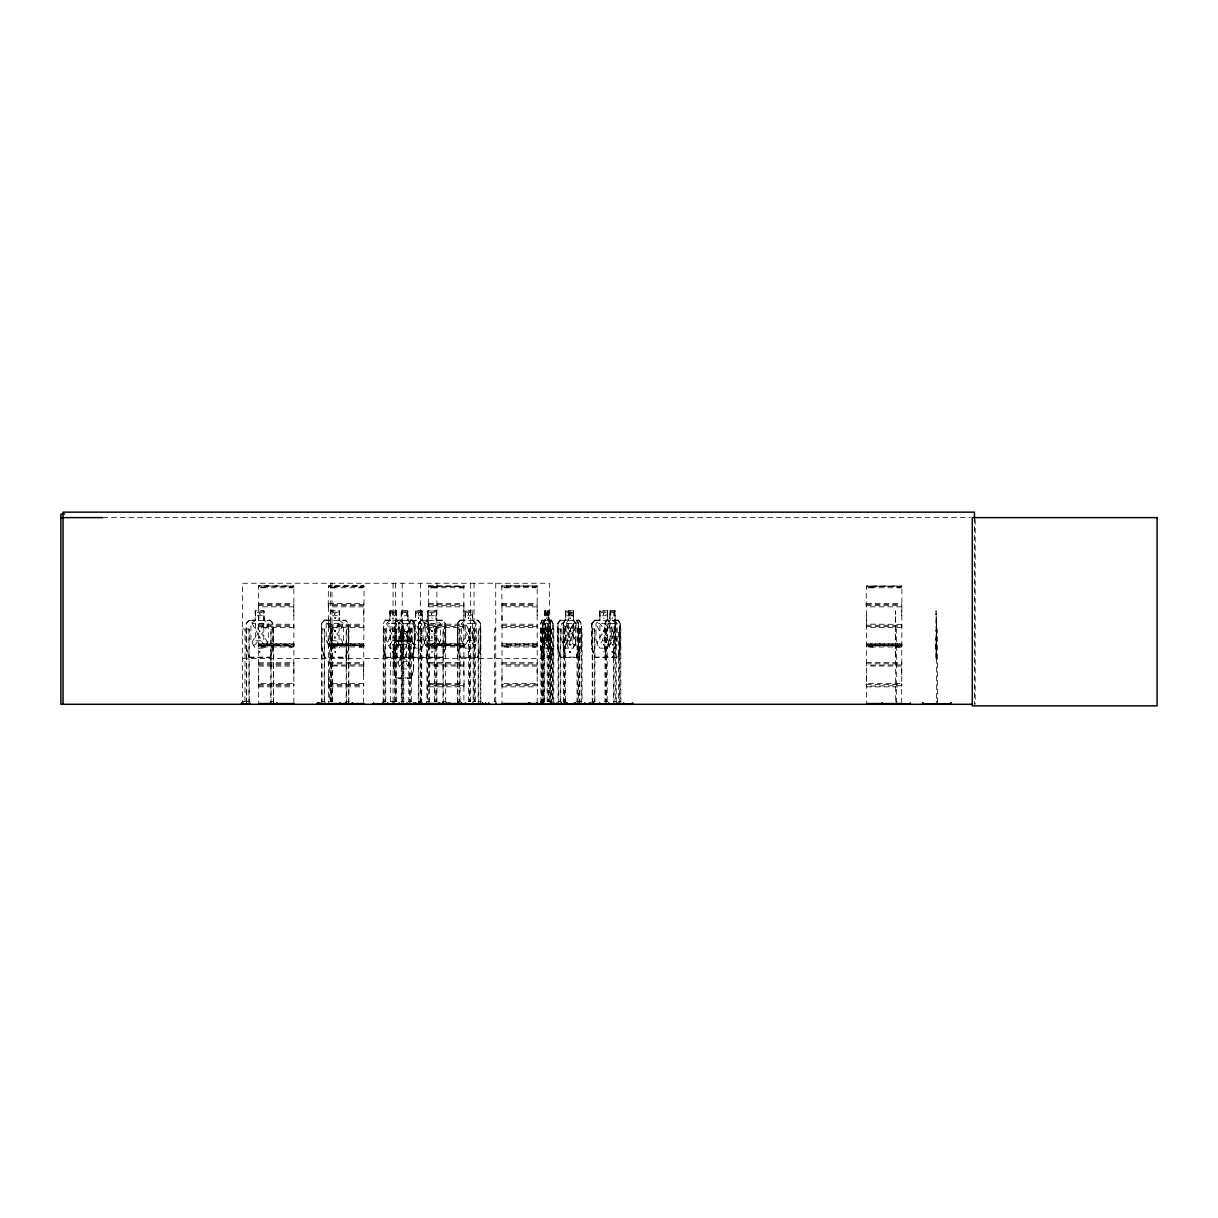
<?xml version="1.0" encoding="UTF-8"?>
<svg xmlns="http://www.w3.org/2000/svg" width="1218" height="1218" viewBox="0 0 1218 1218"><rect width="100%" height="100%" fill="white"/><g stroke="black" fill="none" stroke-linecap="round" stroke-linejoin="round"><path stroke-width="0.75" stroke-dasharray="5 3.75" d="M258.688 674.726L258.688 703.075M258.688 615.501L258.642 683.374L293.873 683.374L293.842 585.919L293.903 586.695M293.842 674.726L293.919 665.454M293.842 615.501L293.842 606.853L258.642 606.853L258.642 624.149L293.842 624.255M328.51 674.726L328.51 703.075M328.51 645.007L363.619 645.19L363.725 644.307L328.084 644.687L364.091 645.525L328.19 645.799L328.51 615.501M363.664 674.726L364.075 586.208L328.434 586.619M363.664 615.501L363.664 606.853L328.464 606.853L328.495 624.362M428.706 686.845L428.706 674.726M428.706 627.635L428.706 615.501M463.86 674.726L463.906 627.635L428.675 627.635M463.86 615.501L463.86 585.919M502.014 674.726L502.014 703.075M502.014 615.501L501.968 683.374L537.199 683.374L537.168 585.919L537.305 586.68M537.168 674.726L537.168 666.079L501.968 666.079M537.168 615.501L537.168 606.853L501.968 606.853L501.968 624.149L537.168 624.255M866.546 674.726L866.546 703.075M866.546 615.501L866.5 683.374L901.731 683.374L901.883 586.589M901.701 674.726L901.701 666.079L866.5 665.972M901.701 615.501L901.701 606.853L866.5 606.853L866.105 605.026L866.5 585.919L901.944 586.086M936.079 651.737L936.079 651.341M936.079 644.87L936.079 644.261M936.155 657.431L936.155 620.069M936.551 644.718L936.459 623.235L936.535 645.251L936.551 644.124M936.079 617.983L936.079 617.602M936.109 648.174C935.652 611.695 936.672 689.342 935.987 648.22L936.459 620.373M936.292 623.464L936.322 620.069M258.642 606.853L258.642 585.919L293.903 586.01L258.46 585.98L293.903 586.619M258.673 603.473L293.873 603.367M293.842 703.075L293.842 683.481M363.938 604.585L328.221 604.585L328.434 586.695M328.51 603.473L363.695 603.367M328.51 624.255L363.664 624.255M363.695 665.972L363.664 683.374L328.51 683.481L328.464 645.251M328.51 662.699L363.664 662.699M363.664 703.075L363.664 683.481M428.706 624.255L463.906 624.149L463.86 627.635M428.706 662.699L428.675 666.079L463.906 666.079L464.104 685.856M428.706 683.481L463.906 683.374M537.473 586.467L501.77 585.98L501.968 606.853M501.999 662.699L537.168 662.699M537.168 703.075L537.473 684.562L501.74 684.47M569.293 644.246L569.263 645.053M603.534 644.215L603.443 645.053M866.546 662.592L901.701 662.699M901.701 627.422L866.5 627.635M901.701 703.075L901.701 683.481M259.464 644.246L259.419 645.053M334.828 644.215L334.722 645.053M431.69 644.215L431.583 645.053M258.673 662.805L293.842 662.699M549.562 657.431L550.277 623.494L549.501 620.373M549.866 657.431L550.369 623.372L549.546 620.069M546.669 614.466L546.684 613.491M546.669 631.32L546.684 630.361M463.906 686.648L464.18 685.658L428.477 685.734M428.447 586.086L464.286 586.315L428.371 586.391M428.447 645.312L464.286 645.525L428.523 645.266M428.675 645.144L428.645 644.307L464.195 644.87M866.135 645.631L902.112 645.525L866.287 645.312M902.096 644.794L866.12 644.687L901.975 644.946M428.706 703.075L428.645 603.686M428.675 603.793L428.675 585.919L463.936 586.01M463.906 686.434L463.86 703.075M546.547 631.107L546.73 631.107M551.282 657.126L553.033 648.22L551.647 657.431L541.934 657.431L540.701 648.22L540.701 623.372L541.98 620.069L545.527 620.069M551.373 657.431L552.896 648.174M546.456 614.466L546.593 613.491M546.456 631.32L546.593 630.361M547.704 648.174L548.998 640.759L548.922 623.281L546.943 631.929C545.055 616.826 541.203 623.966 546.258 634.015C539.437 645.525 547.308 651.463 546.897 636.07L548.983 645.236L547.445 634.015L549.09 623.783L550.262 623.281L547.917 634.091C553.246 644.916 549.211 651.737 547.11 636.07L544.613 645.251L546.38 634.091L544.888 623.281L546.943 631.929C551.328 624.88 546.425 618.516 547.704 611.116M570.526 631.35L570.74 630.361M570.694 613.613L570.785 614.131M576.495 657.126L578.169 648.174L578.169 623.464L576.495 620.373M576.616 657.431L578.596 648.22L578.596 623.342L576.83 620.069M576.875 657.431L578.596 648.22M612.152 631L612.365 631.107M618.059 657.126L619.734 648.174L619.734 623.464L618.059 620.373M618.181 657.431L619.992 648.174M614.877 620.069L618.394 620.069L620.16 623.342L620.16 648.22L618.439 657.431L594.491 657.431L591.796 648.22L591.796 623.342L594.567 620.069L599.835 620.069M570.45 614.466L570.648 613.491M570.45 631.32L570.648 630.361M403.219 652.163L403.432 651.28L403.752 652.132M392.759 631.35L392.972 630.467L393.186 631.35M418.429 631.107L418.611 630.33L418.733 631.107M411.989 657.126L414.211 648.174L414.211 623.464M412.156 657.431L414.424 648.174L414.638 623.342L414.638 648.22L412.369 657.431M411.105 677.939L413.313 668.971L413.313 644.276L417.622 634.015C408.959 622.489 416.099 617.876 418.931 631.929C421.687 617.907 429.284 622.383 420.377 634.091C429.497 646.332 421.961 650.732 419.038 636.07C418.688 637.547 415.445 648.829 413.359 644.124L411.105 641.186M411.258 678.243L413.755 669.032L413.541 644.139L411.197 640.881M413.755 669.032L411.471 678.243L395.667 678.243L393.612 669.017L393.612 644.185L395.728 640.881L400.463 640.881M400.692 657.126L402.914 648.174L402.914 623.464L400.692 620.373M400.844 657.431L403.128 648.174M401.057 657.431L403.356 648.22M418.657 613.491L418.718 614.131M426.3 657.126L428.523 648.174M426.452 657.431L428.736 648.174L428.964 623.342L426.391 620.069M426.665 657.431L428.964 648.22M403.128 635.263L403.462 634.274L403.752 635.278M403.128 652.132L403.371 651.173L403.66 652.163M392.653 614.466L392.912 613.491L393.292 614.466M392.653 631.32L393.003 630.33L393.292 631.335M418.52 613.491L418.733 614.237M428.355 604.752L464.21 604.646M578.611 657.126L581.138 648.174L581.23 623.372L578.717 620.069M578.794 657.431L581.397 648.22L581.397 623.372L578.885 620.069L573.313 620.069M612.791 657.126L615.151 648.174L615.151 623.494M612.989 657.431L615.318 648.174M613.141 657.431L615.577 648.22L615.577 623.372L615.714 702.421M550.612 640.759L548.602 648.174L544.857 648.174L542.847 640.759M543.837 657.431L542.649 648.22L542.649 623.342L543.563 620.069M542.893 704.293L542.741 623.464L543.852 620.069M543.03 623.464L543.898 620.373M468.458 614.496L468.717 613.613M468.458 631.35L468.717 630.467L468.96 631.35M477.563 657.126L480.105 648.174L480.105 623.464L477.563 620.373M477.745 657.431L480.547 648.22L480.547 623.342L477.837 620.069L472.706 620.069L472.873 610.812L465.048 610.812L465.215 620.069L459.825 620.069M480.547 648.22L477.913 657.431L459.749 657.431M468.397 614.511L468.641 613.491M468.351 631.32L468.641 630.361M569.4 614.237L569.491 613.491M603.428 614.511L603.61 614.131M603.504 631.35L603.763 630.33L603.382 631.335M270.107 657.126L272.878 648.174M270.32 657.431L273.106 648.22L273.106 623.372L270.244 620.069L264.108 620.069L264.108 610.812L255.095 610.812L255.171 620.069L249.279 620.069L246.097 623.342L246.097 648.22L249.264 657.431M273.182 648.22L270.396 657.431L249.188 657.431M324.643 620.069L321.4 623.342L321.4 648.22L324.567 657.431L345.699 657.431L348.409 648.22L348.47 623.372L345.531 620.069L339.396 620.069M345.699 657.431L348.47 648.22M385.314 620.373L442.332 620.373L445.042 623.494L445.042 648.174L442.256 657.126L385.314 657.126M569.491 630.361L569.841 631.35M603.382 614.466L603.671 613.491M259.601 631L259.997 631.107M335.087 613.613L334.706 614.511M334.783 631.35L335.087 630.467L335.376 631.35M431.948 613.613L431.522 614.511L431.842 613.491M431.644 631.35L431.948 630.467L432.238 631.35M364.015 664.8L328.312 665.165M334.646 614.466L334.996 613.491M334.646 631.335L335.087 630.33L335.513 631.32M431.507 631.335L431.948 630.33L432.36 631.32M258.49 684.379L294.117 684.577M540.838 623.494L542.254 620.069M540.899 702.421L540.975 623.372L542.314 620.373M258.444 625.26L294.071 625.26M328.266 604.493L328.464 606.853M866.303 625.26L901.975 625.352M615.288 623.525L612.639 631.929C611.634 619.475 606.61 621.469 603.93 631.929C600.824 618.272 591.628 621.896 602.21 634.091C591.385 646.819 600.504 650.382 603.793 636.07C606.823 647.169 611.451 649.24 612.73 636.07C615.136 651.326 620.495 645.525 613.735 634.091C616.887 626.859 618.744 623.677 612.791 620.373M363.999 645.616L328.312 645.799M546.654 617.572L546.501 618.516M546.456 644.398L546.669 645.281L546.775 644.398M258.368 604.661L294.117 604.585M258.368 663.886L294.117 663.795M363.984 605.559L328.221 605.65M428.431 625.352L464.149 625.352M501.649 604.646L537.519 604.646M501.649 625.428L537.519 625.428M501.649 663.871L537.519 663.871M428.401 684.562L464.21 684.653M464.134 605.757L428.431 605.65M464.104 626.524L428.477 626.524M464.104 664.967L428.477 664.967M537.427 626.539L501.846 626.707M537.397 664.967L501.694 664.784M537.397 685.734L501.725 685.643M866.226 684.562L901.975 684.577M289.366 587.731L292.457 587.731M289.366 646.941L292.457 646.941M359.188 587.731L362.279 587.731M359.188 646.941L362.279 646.941M459.399 587.731L462.49 587.731M459.399 646.941L462.49 646.941M532.692 587.731L535.783 587.731M532.692 646.941L535.783 646.941M897.224 587.731L900.315 587.731M897.224 646.941L900.315 646.941M563.416 702.421L563.249 623.372L565.106 620.069M563.675 623.494L565.182 620.373M606.671 620.069L604.981 623.494L604.981 702.421M606.747 620.373L605.239 623.494L605.239 648.174L606.747 657.126M546.486 651.447L546.532 652.315M573.099 648.174L577.028 640.759M260.332 587.731L265.798 587.731M260.332 646.941L265.798 646.941M330.154 587.731L335.62 587.731M330.154 646.941L335.62 646.941M430.35 587.731L435.816 587.731M430.35 646.941L435.816 646.941M503.658 587.731L509.124 587.731M503.658 646.941L509.124 646.941M868.19 587.731L873.656 587.731M868.19 646.941L873.656 646.941M394.723 623.494L396.84 620.069M396.931 620.373L394.936 623.494L394.936 648.174L396.931 657.126M393.825 644.307L395.941 640.881M396.033 641.186L394.053 644.307L394.053 668.971L396.033 677.939M383.183 702.421L383.305 623.372L385.436 620.069M408.791 702.421L408.7 623.372L411.045 620.069M411.136 620.373L408.7 623.372M542.847 623.464L544.857 620.373L544.72 610.812L549.014 610.812L548.876 620.373M457.42 702.421L457.374 623.372L459.993 620.069M457.633 623.494L460.115 620.373M258.368 645.266L293.903 645.921L293.873 645.083L258.368 645.266L294.254 644.687L258.46 644.368L258.642 645.144M537.123 645.19L537.305 644.322L502.014 645.007M866.226 586.163L901.762 586.01M578.961 657.431L560.31 657.431L557.616 648.22L557.616 623.342L560.387 620.069L568.532 620.069M560.478 657.431L557.874 648.174L557.768 623.342L560.554 620.069M557.874 623.464L560.661 620.373M592.055 623.464L594.734 620.069M594.841 620.373L592.222 623.464L592.222 702.421M428.751 645.19L463.86 645.144M249.477 620.373L246.401 623.464L246.478 702.421M324.78 620.373L321.704 623.464L321.78 702.421M421.428 657.431L418.261 648.22L418.337 623.342L421.443 620.069L427.335 620.069L427.259 610.812L436.333 610.812M418.337 623.342L421.504 620.069M421.641 620.373L418.566 623.464L418.566 648.174L421.641 657.126M293.797 587.761L258.749 587.731M258.688 643.865L293.842 643.865L258.749 643.865M293.797 646.986L258.718 646.986M463.83 587.761L428.706 587.731L428.751 585.965M463.83 646.986L428.751 646.986M537.123 587.685L502.075 587.731M537.123 646.986L502.044 646.986M901.655 587.761L866.607 587.731M866.546 643.865L901.701 643.865L866.607 643.865M901.655 646.986L866.577 646.986M403.341 638.948L403.478 639.45M401.575 620.373L398.256 623.464L398.256 640.759L401.575 648.174L407.786 648.174L411.105 640.759L411.105 623.464L407.786 620.373L407.786 610.812M363.588 587.731L328.51 587.731L328.54 585.965L363.695 585.919L328.54 585.965M328.586 643.865L328.54 646.986M570.831 652.346L570.557 651.356L570.633 652.254M537.199 585.919L501.77 585.98L537.351 586.041M501.77 645.86L537.305 645.905M569.293 644.398L569.293 645.068M603.473 644.398L603.519 645.098M537.168 645.007L501.938 645.038M263.88 620.373L263.88 611.116L255.399 611.116L255.476 620.373L250.908 623.464L250.908 640.759L255.399 648.174L263.804 648.174L268.295 640.759L268.295 623.464L263.804 620.373L263.804 611.116M259.464 644.398L259.449 645.068M334.767 644.398L334.813 645.098M431.614 644.398L431.674 645.098M418.779 652.346L418.413 651.356M335.041 651.417L335.27 652.376L335.315 651.356M468.534 651.31L468.747 652.376M335.285 618.637L335.057 617.678M403.295 673.173L403.295 672.108M403.539 673.052L403.539 672.229M569.552 617.678L569.811 618.577M463.936 645.844L428.523 645.799M431.918 617.678L432.207 618.577M393.003 652.376L392.835 651.295M569.537 651.417L569.735 652.376L569.78 651.356M259.738 651.417L259.876 652.254M468.686 630.33L469.082 631.335M569.537 630.33L569.948 631.32M102.754 517.62L970.396 517.62M901.762 586.619L866.348 586.589M868.997 586.802L872.834 587.411M428.675 603.367L463.906 603.367M501.968 603.367L537.199 603.367M866.5 603.367L901.731 603.473M866.257 604.585L901.975 604.585M258.399 605.65L294.117 605.65M501.725 605.65L537.442 605.65M866.257 605.65L901.975 605.65M428.675 606.853L463.906 606.853L463.86 624.149M330.398 610.812L339.472 610.812L339.472 620.069M389.988 611.116L396.444 611.116M401.361 611.116L407.786 611.116M415.612 611.116L422.052 611.116M465.291 611.116L472.63 611.116L472.447 620.373L476.284 623.464L476.284 640.759L472.447 648.174L465.291 648.174L461.47 640.759L461.47 623.464L465.291 620.373L465.474 611.116M544.857 611.116L548.876 611.116M565.746 611.116L573.404 611.116M599.926 611.116L607.447 611.116M610.005 611.116L614.968 611.116M545.512 612.654L547.933 612.654M603.58 614.237L603.839 613.491M545.512 615.745L547.933 615.745M418.429 617.572L418.429 618.637M570.572 618.637L570.618 617.678M324.582 620.069L330.474 620.069M389.988 620.069L385.208 620.069L383.305 623.372M396.459 620.069L401.361 620.069M407.786 620.069L415.597 620.069M436.257 620.069L442.469 620.069L445.331 623.372L445.331 648.22L442.484 657.431L385.147 657.431L383.091 648.22L385.36 657.431M547.796 620.069L551.617 620.069L553.033 623.342L552.896 702.421M249.401 620.373L270.168 620.373M324.704 620.373L345.47 620.373L348.181 623.494L348.104 648.174L345.41 657.126L324.704 657.126L321.704 648.174M459.932 620.373L477.73 620.373M542.04 620.373L551.556 620.373M560.493 620.373L578.763 620.373M594.673 620.373L618.318 620.373M321.4 623.342L321.476 648.22M457.374 623.372L457.374 648.22L459.917 657.431M480.547 623.342L480.288 702.421M542.649 623.342L543.03 702.421M550.369 623.372L550.703 702.421M553.033 623.342L552.668 702.421M563.249 623.372L563.249 648.22L564.802 657.431M578.596 623.342L578.428 702.421M591.796 623.342L591.963 648.22M620.16 623.342L619.992 702.421M328.221 625.352L363.938 625.352M258.444 626.524L294.117 626.433M328.221 626.433L363.938 626.433M866.303 626.524L901.975 626.433M293.873 627.635L258.642 627.529M363.695 627.635L328.464 627.529M501.968 627.635L537.199 627.635M242.458 629.006L245.016 629.006L245.001 701.553M246.478 629.006L249.188 629.006L249.188 702.421M321.78 629.006L324.49 629.006L324.49 702.421M383.183 629.006L385.695 629.006L385.695 704.293M393.064 629.006L390.506 629.006L390.506 701.553M394.525 629.006L396.657 629.006L396.657 701.553M408.791 629.006L411.319 629.006L411.319 704.293M418.642 629.006L421.702 629.006M436.897 629.006L434.4 629.006L434.4 701.553M457.42 629.006L460.069 629.006L460.069 704.293M470.666 629.006L468.534 629.006L468.534 701.553M495.726 629.006L494.447 629.006L494.447 701.553M540.899 629.006L544.69 629.006L544.69 702.421M549.333 629.006L547.202 629.006L547.202 701.553M558.042 629.006L560.722 629.006L560.722 702.421M563.416 629.006L565.624 629.006M577.043 629.006L582.052 629.006L582.052 702.421M592.222 629.006L594.902 629.006L594.902 702.421M604.981 629.006L607.188 629.006M895.702 629.006L896.676 629.006L896.676 704.293M936.292 629.006L937.464 629.006L937.449 704.293M400.478 631.914L406.888 631.914M401.575 633.467L405.564 633.467L405.564 636.557L401.575 636.557M403.569 634.943L403.66 635.294M421.839 640.759L415.612 640.759L415.612 623.464L421.839 623.464L421.702 701.553M427.564 640.759L435.968 640.759L435.968 623.464L427.564 623.464L427.579 702.421M565.746 640.759L573.145 640.759L573.145 623.464L565.746 623.464L565.624 704.293M607.28 640.759L599.926 640.759L599.926 623.464L607.28 623.464L607.188 704.293M406.888 640.881L411.41 640.881L413.541 644.139M395.82 641.186L411.319 641.186M363.619 643.82L328.54 643.82L363.588 643.865M393.612 644.185L393.825 669.017L395.88 678.243M258.612 645.844L293.903 645.844M866.47 645.921L901.762 645.921M363.664 646.941L328.586 646.941M540.701 648.22L542.223 657.431M259.997 651.31L259.738 652.376M335.3 651.31L335.041 652.376M569.765 651.31L569.552 652.376M612.152 651.295L612.273 652.376L612.334 651.432M468.565 652.376L468.747 651.417M249.401 657.126L270.168 657.126M459.932 657.126L477.73 657.126M551.556 657.126L542.04 657.126L540.838 648.174M560.493 657.126L578.763 657.126M594.673 657.126L618.318 657.126M895.702 657.431L895.397 610.812L895.702 702.421M242.458 658.542L549.333 658.542M428.675 662.592L463.906 662.592M328.221 663.795L363.938 663.795M428.431 663.795L464.21 663.871M866.257 663.795L901.975 663.795M258.444 664.967L294.117 664.876M901.975 664.876L866.379 665.15M258.642 666.079L293.873 666.079M363.695 666.079L328.464 665.972M395.82 677.939L411.319 677.939M328.221 684.577L363.938 684.577M258.444 685.734L294.117 685.643M328.221 685.643L363.938 685.643M901.975 685.643L866.44 686.13M258.642 686.845L293.873 686.845M328.464 686.845L363.695 686.845M428.675 686.845L463.906 686.845M501.968 686.845L537.199 686.845M866.5 686.845L901.731 686.845M242.154 701.553L245.305 701.553M246.188 701.553L249.462 701.553M270.579 701.553L273.852 701.553M321.491 701.553L324.764 701.553M329.454 701.553L332.423 701.553M345.866 701.553L349.155 701.553M382.924 701.553L385.954 701.553M390.202 701.553L393.353 701.553M394.282 701.553L396.901 701.553M400.92 701.553L404.056 701.553M408.532 701.553L411.562 701.553M418.353 701.553L421.854 701.553M426.65 701.553L429.68 701.553M434.156 701.553L437.125 701.553M442.728 701.553L446.016 701.553M457.161 701.553L460.343 701.553M468.306 701.553L470.909 701.553M472.965 701.553L475.568 701.553M477.913 701.553L481.095 701.553M494.31 701.553L495.878 701.553M540.67 701.553L544.933 701.553M546.973 701.553L554.007 701.553M557.783 701.553L560.98 701.553M563.173 701.553L565.868 701.553M576.814 701.553L582.311 701.553M591.963 701.553L595.16 701.553M604.737 701.553L607.417 701.553M613.293 701.553L616.491 701.553M618.363 701.553L621.058 701.553M895.413 701.553L896.981 701.553M936.003 701.553L937.753 701.553M431.781 652.361L432.177 651.356M334.92 618.637L334.965 617.572L335.346 618.577M393.003 651.417L392.835 652.376L392.79 651.356M469.021 644.276L468.504 645.144L468.991 644.398M393.231 644.276L392.957 645.266L393.216 644.398M468.732 617.678L468.488 618.577L468.61 617.678M392.988 617.678L392.775 618.577M259.738 618.028L259.906 617.678M612.441 644.276L612.228 645.266L612.426 644.398M603.656 618.013L603.991 618.577M612.258 617.678L612.106 618.577M418.825 644.398L418.566 645.266L418.84 644.276M339.106 620.373L343.598 623.464L343.598 640.759L339.106 648.174L330.702 648.174L326.196 640.759L326.196 623.464L330.702 620.373L330.778 611.116L339.183 611.116L339.106 620.373L339.396 610.812M570.892 644.276L570.679 645.266L570.861 644.398M406.675 641.186L410.146 645.068L408.06 645.007L404.422 636.07C401.681 650.762 393.856 646.332 403.006 634.015C394.404 622.505 401.483 617.861 404.3 631.929C407.056 617.907 414.592 622.398 405.746 634.091L410.009 644.124L409.994 661.572L406.675 668.971L400.478 668.971L397.159 661.572L397.159 644.276L400.478 641.186L400.463 631.609M270.107 620.373L272.878 623.494L272.802 648.174M477.669 620.069L480.288 623.464M568.456 623.525L566.888 623.783L570.1 634.015C563.264 645.525 568.913 651.341 571.166 636.07C573.571 651.326 578.931 645.525 572.171 634.091C578.778 623.22 573.374 617.328 571.09 631.929L568.456 623.525L568.441 640.759M615.577 623.372L612.913 620.069L606.412 620.069L604.813 623.372L604.813 648.22L606.366 657.431M578.611 620.373L580.971 623.494L580.971 648.174M426.3 620.373L428.736 623.464M400.996 620.069L403.356 623.342M400.783 620.069L403.128 623.464M412.08 620.069L414.638 623.342M411.989 620.373L414.424 623.464M618.135 620.069L619.992 623.464M576.571 620.069L578.428 623.464M551.328 620.069L552.896 623.464M551.282 620.373L552.622 623.464M537.397 684.486L537.168 683.481M568.441 648.174L565.928 640.759L565.928 623.464L568.441 620.373L568.532 610.812M321.78 648.174L324.78 657.126M246.401 648.174L249.477 657.126M592.222 648.174L594.841 657.126M592.055 648.174L594.658 657.431M558.042 648.174L560.661 657.126M457.633 648.174L460.115 657.126M549.836 620.069L550.566 623.494L548.602 620.373L548.739 610.812M411.136 657.126L409.141 648.174L409.141 623.494M410.984 657.431L408.7 648.22L410.755 657.431M385.527 657.126L383.518 648.174L383.518 623.494M394.723 648.174L396.764 657.431M394.51 648.22L396.55 657.431M544.02 640.759L545.314 648.174M604.981 648.174L606.625 657.431M563.675 648.174L565.182 657.126M563.416 648.174L565.061 657.431M901.701 624.362L866.5 624.149L866.531 606.747M542.741 648.174L543.533 657.431M936.14 623.464L936.048 610.812L936.353 620.373M936.292 648.174L936.322 657.431M975.192 519.507L975.192 704.293M974.446 517.62L974.446 704.293M936.292 623.342L936.475 702.421M899.63 586.68L899.523 587.731M899.523 645.89L899.523 646.941M898.031 586.68L898.031 587.731M898.031 645.89L898.031 646.941M895.382 613.491L895.382 614.496M895.382 617.602L895.382 618.607M895.382 630.361L895.382 631.35M895.382 644.215L895.382 645.251M895.382 651.341L895.382 652.346M872.606 586.802L872.606 587.761M872.606 646.012L872.606 646.986M869.226 586.802L869.226 587.761M869.226 646.012L869.226 646.986M620.815 702.421L620.815 629.006L618.607 629.006L618.607 702.421M619.429 629.006L619.429 702.421M616.232 702.421L616.232 629.006L613.552 629.006L613.552 702.421M615.136 620.069L615.136 610.812L609.837 610.812L609.837 620.069M614.877 610.812L614.968 620.373M614.709 611.116L614.709 620.373L617.221 623.464L617.221 640.759L614.709 648.174L610.005 648.174L607.493 640.759L607.493 623.464L610.005 620.373L610.096 610.812M614.07 629.006L614.07 704.293M612.121 651.356L612.121 652.315M610.264 611.116L610.264 620.373M607.706 620.069L607.706 610.812L599.667 610.812L599.667 620.069M607.538 610.812L607.447 620.373M607.28 611.116L607.28 620.373L611.208 623.464L611.208 640.759L607.28 648.174L599.926 648.174L595.998 640.759L595.998 623.464L599.926 620.373L599.835 610.812M606.366 629.006L606.366 702.421M605.803 629.006L605.803 702.421M603.961 651.356L603.961 652.315M600.093 611.116L600.093 620.373M594.384 629.006L594.384 702.421M592.74 629.006L592.74 702.421M581.534 629.006L581.534 702.421M579.89 629.006L579.89 704.293M579.266 629.006L579.372 702.421M577.88 629.006L577.88 702.421M577.043 702.421L577.028 623.464L573.099 620.373L573.099 611.116M573.404 620.373L573.571 610.812L565.487 610.812L565.487 620.069M573.358 610.812L573.145 620.373L575.657 623.464L575.657 640.759L573.145 648.174L565.746 648.174L561.818 640.759L561.818 623.464L565.746 620.373L565.654 610.812M573.099 623.464L573.099 640.759M571.79 612.654L571.79 615.745M569.293 612.654L569.293 615.745M568.699 611.116L568.699 620.373M568.273 610.812L568.273 620.069M565.913 611.116L565.913 620.373M564.802 629.006L564.802 702.421M564.239 629.006L564.239 702.421M560.204 629.006L560.204 702.421M558.56 629.006L558.56 702.421M558.042 623.464L558.042 702.421M553.779 702.421L553.779 629.006L550.003 629.006L550.003 702.421M551.647 629.006L551.784 702.421M550.932 629.006L550.932 704.293M549.333 701.553L549.333 583.239L242.458 583.239L242.458 701.553M548.496 629.006L548.496 701.553M548.085 610.812L548.085 620.069M548.054 629.006L548.054 701.553M547.796 610.812L548.009 620.373M547.704 623.464L547.704 640.759M547.278 612.654L547.278 615.745M545.74 612.654L545.74 615.745M545.527 610.812L545.603 620.373M545.222 610.812L545.314 620.373L544.02 623.464L543.974 702.421M545.314 623.464L545.314 640.759M544.994 610.812L545.131 620.373M543.746 629.006L543.746 702.421M542.01 629.006L542.01 702.421M541.782 629.006L541.782 702.421M534.991 586.68L534.991 587.731M534.991 645.89L534.991 646.941M533.377 586.68L533.484 587.731M533.377 645.89L533.484 646.941M508.302 587.411L504.465 587.411M508.073 586.802L508.073 587.761M508.073 646.012L508.073 646.986M504.694 586.802L504.694 587.761M504.694 646.012L504.694 646.986M495.726 583.239L495.726 701.553M480.836 702.421L480.836 629.006L478.172 629.006L478.172 702.421M478.72 629.006L478.72 702.421M475.324 701.553L475.324 629.006L473.193 629.006L473.193 701.553M474.487 629.006L474.487 701.553M474.046 583.239L474.046 701.553M470.666 583.239L470.666 701.553M469.828 629.006L469.828 701.553M469.387 629.006L469.387 701.553M468.625 651.417L468.625 652.254M461.698 586.68L461.698 587.731M461.698 645.89L461.698 646.941M460.084 586.68L460.191 587.731M459.521 629.006L459.521 702.421M457.968 629.006L457.968 702.421M457.816 623.494L457.816 648.174M445.499 702.421L445.727 629.006L443.017 629.006L443.017 702.421M444.966 623.494L444.966 648.174M443.245 629.006L443.245 704.293M436.897 583.239L436.897 701.553M436.257 610.812L436.333 620.069M436.196 629.006L436.196 701.553M435.1 629.006L435.1 701.553M435.009 587.411L431.172 587.411M434.78 586.802L434.78 587.761M434.78 646.012L434.78 646.986M432.04 651.417L432.04 652.254M431.4 586.802L431.4 587.761M431.4 646.012L431.4 646.986M429.421 702.421L429.421 629.006L426.894 629.006L426.894 702.421M422.281 620.069L422.281 610.812L415.384 610.812L415.384 620.069M422.067 610.812L422.052 620.373M421.839 611.116L421.839 620.373L425.189 623.464L425.189 640.759L421.839 648.174L415.612 648.174L412.263 640.759L412.263 623.464L415.612 620.373L415.597 610.812M421.337 629.006L421.337 702.421M421.108 629.006L421.108 702.421M420.423 583.239L420.423 701.553M418.87 629.006L418.87 702.421M418.642 623.464L418.642 702.421M418.398 617.633L418.398 618.577M415.825 611.116L415.825 620.373M410.633 629.006L410.633 702.421M409.476 629.006L409.476 702.421M408 620.069L408 610.812L401.148 610.812L401.148 620.069M407.558 611.116L407.558 620.373M407.116 640.881L407.116 631.609L400.25 631.609L400.25 640.881M406.888 631.609L406.888 641.186M403.797 702.421L403.797 629.006L401.209 629.006L401.285 702.421M403.128 623.342L403.128 702.421M402.214 583.239L402.229 701.553M401.97 629.006L401.97 702.421M401.361 610.812L401.361 620.373M400.692 631.914L400.692 641.186M396.459 610.812L396.444 620.373M396.231 611.116L396.231 620.373L399.565 623.464L399.565 640.759L396.231 648.174L389.988 648.174L386.654 640.759L386.654 623.464L389.988 620.373L389.988 610.812M395.82 629.006L395.82 701.553M395.363 583.239L395.363 701.553M394.525 701.553L394.51 623.372L396.611 620.069L396.672 610.812L389.775 610.812L389.775 620.069M393.064 583.239L393.064 701.553M390.202 611.116L390.202 620.373M385.025 629.006L385.025 702.421M383.868 629.006L383.868 702.421M361.487 586.68L361.487 587.731M361.487 645.89L361.487 646.941M359.995 586.68L359.995 587.731M359.995 645.89L359.995 646.941M348.866 702.421L348.866 629.006L346.156 629.006L346.156 702.421M348.637 629.006L348.637 702.421M346.399 629.006L346.399 704.293M334.798 587.411L330.976 587.411M334.569 586.802L334.569 587.761M334.569 646.012L334.569 646.986M332.194 701.553L332.194 629.006L329.713 629.006L329.713 701.553M332.012 583.239L332.012 701.553M331.494 629.006L331.494 701.553M331.205 586.802L331.205 587.761M331.205 646.012L331.205 646.986M331.007 629.006L331.037 701.553M330.398 583.239L330.398 701.553M324.247 629.006L324.247 702.421M322.009 629.006L322.009 702.421M291.787 587.411L291.665 587.731M291.787 646.636L291.665 646.941M290.173 586.68L290.173 587.731M290.173 645.89L290.173 646.941M273.563 702.421L273.563 629.006L270.853 629.006L270.853 702.421M273.334 629.006L273.334 702.421M271.096 629.006L271.096 704.293M264.976 587.411L261.154 587.411M264.748 586.802L264.748 587.761M264.748 646.012L264.748 646.986M261.383 586.802L261.383 587.761M261.383 646.012L261.383 646.986M255.399 611.116L255.399 620.373M248.944 629.006L248.944 702.421M246.706 629.006L246.706 702.421M936.079 630.361L936.079 631.35L936.079 630.361M936.079 613.491L936.079 614.496L936.079 613.491M403.265 665.439L403.265 665.439M603.397 651.737L603.397 651.737M608.513 623.449L611.649 634.015C601.707 650.275 618.196 648.555 605.468 634.015L610.492 623.783L608.513 623.449M399.245 644.718L397.098 645.007L393.429 636.07C390.689 650.747 382.802 646.347 391.998 634.015C383.35 622.489 390.476 617.876 393.323 631.929C396.078 617.907 403.676 622.383 394.769 634.091L399.245 644.718M409.674 665.53L407.543 665.82L403.889 656.867C401.164 671.575 393.323 667.129 402.473 654.827C393.886 643.317 400.966 638.658 403.782 652.741C406.538 638.704 414.074 643.211 405.229 654.903L409.674 665.53M563.051 623.433L568.03 634.091C557.205 646.819 566.324 650.382 569.613 636.07C572.704 650.397 582.219 646.819 571.288 634.015C581.58 622.002 572.932 618.211 569.735 631.929L565.594 623.525L563.051 623.433M612.136 614.237L612.136 614.237M475.812 644.718L473.345 645.007L469.143 636.07C466.113 650.458 456.887 646.743 467.499 634.015C457.511 622.094 465.885 618.165 469.006 631.929C472.051 618.211 480.958 621.972 470.666 634.091L475.812 644.718M252.156 623.433L257.866 634.091C245.397 647.2 256.024 650.107 259.662 636.07C263.088 650.123 274.157 647.2 261.581 634.015C273.426 621.622 263.347 618.5 259.815 631.929L255.08 623.525L252.156 623.433M327.459 623.433L333.169 634.091C320.699 647.2 331.326 650.107 334.965 636.07C338.391 650.123 349.459 647.2 336.884 634.015C348.729 621.622 338.634 618.5 335.117 631.929L330.382 623.525L327.459 623.433M424.321 623.433L430.03 634.091C417.561 647.2 428.188 650.107 431.827 636.07C435.252 650.123 446.321 647.2 433.745 634.015C445.59 621.622 435.496 618.5 431.979 631.929L427.244 623.525L424.321 623.433M259.784 613.613L260.18 614.511L259.86 613.491M440.459 640.759L435.968 648.174L427.564 648.174L423.057 640.759L423.057 623.464L427.564 620.373L427.64 611.116L436.029 611.116L435.968 620.373L440.459 623.464L440.459 640.759M428.751 643.82L463.86 643.865L428.706 643.865M502.044 643.82L537.168 643.865L502.014 643.865M262.296 612.654L256.907 612.654L256.907 615.745L262.296 615.745L262.296 612.654M337.599 612.654L332.194 612.654L332.194 615.745L337.599 615.745L337.599 612.654M395.119 612.654L391.1 612.654L391.1 615.745L395.119 615.745L395.119 612.654M406.675 612.654L402.686 612.654L402.686 615.745L406.675 615.745L406.675 612.654M420.728 612.654L416.723 612.654L416.723 615.745L420.728 615.745L420.728 612.654M434.461 612.654L429.056 612.654L429.056 615.745L434.461 615.745L434.461 612.654M471.168 612.654L466.57 612.654L466.57 615.745L471.168 615.745L471.168 612.654M572.308 612.654L567.055 612.654L567.055 615.745L572.308 615.745L572.308 612.654M605.97 612.654L601.235 612.654L601.235 615.745L605.97 615.745L605.97 612.654M613.872 612.654L610.842 612.654L610.842 615.745L613.872 615.745L613.872 612.654M263.804 623.464L255.399 623.464L255.399 640.759L263.804 640.759L263.804 623.464M339.106 623.464L330.702 623.464L330.702 640.759L339.106 640.759L339.106 623.464M396.231 623.464L389.988 623.464L389.988 640.759L396.231 640.759L396.231 623.464M407.786 623.464L401.575 623.464L401.575 640.759L407.786 640.759L407.786 623.464M472.447 623.464L465.291 623.464L465.291 640.759L472.447 640.759L472.447 623.464M548.602 623.464L544.857 623.464L544.857 640.759L548.602 640.759L548.602 623.464M614.709 623.464L610.005 623.464L610.005 640.759L614.709 640.759L614.709 623.464M406.675 644.276L400.478 644.276L400.478 661.572L406.675 661.572L406.675 644.276"/><path stroke-width="1.5" d="M317.396 704.05L345.638 703.913M922.65 704.232L951.106 704.141L922.665 704.05M528.323 704.111L632.629 704.111M373.241 704.111L489.057 704.111M242.58 704.111L249.462 703.913L240.677 704.293M64.706 514.087L60.9 514.087L60.9 704.293L972.543 704.293M60.9 517.62L102.677 517.62M258.612 703.562L293.903 703.562M328.434 703.562L363.725 703.562M428.645 703.532L463.936 703.532M501.938 703.532L537.229 703.562M866.47 703.562L901.762 703.562M882.076 703.913L910.303 703.913M258.642 704.202L293.873 704.202M316.741 704.232L363.695 704.202M490.032 704.293L372.404 704.293M501.968 704.202L633.269 704.293M866.5 704.202L910.303 704.232M352.763 704.111L346.079 704.111M277.46 704.111L270.777 704.111M413.633 704.05L413.45 702.725M974.446 517.833L974.446 512.139L63.047 512.139L63.047 704.293M951.106 702.725L951.106 704.293M950.908 702.725L950.893 704.293M922.863 702.725L922.879 704.293M922.665 702.725L922.65 704.293M910.303 702.725L910.303 704.293M882.076 702.725L882.076 704.293M632.416 702.725L632.416 704.293M623.662 702.725L623.662 704.293M617.084 702.725L617.084 704.293M608.787 702.725L608.711 704.293M599.667 702.725L599.667 704.293M593.379 702.725L593.379 704.293M590.867 702.725L590.821 704.293M589.482 702.725L589.482 704.293M584.792 702.725L584.792 704.293M575.52 702.725L575.52 704.293M574.607 702.725L574.607 704.293M567.146 702.725L567.146 704.293M566.187 702.725L566.187 704.293M565.487 702.725L565.487 704.293M564.817 702.725L564.817 704.293M561.254 702.725L561.254 704.293M556.991 702.725L556.991 704.293M553.946 702.725L553.946 704.293M551.815 702.725L551.815 704.293M550.612 702.725L550.612 704.293M540.746 702.725L540.746 704.293M537.686 702.725L537.686 704.293M536.879 702.725L536.879 704.293M529.86 702.725L529.86 704.293M528.49 702.725L528.49 704.293M495.924 702.725L495.833 704.293M488.738 702.725L488.738 704.293M485.647 702.725L485.647 704.293M482.572 702.725L482.572 704.293M472.873 702.725L472.873 704.293M465.383 702.725L465.383 704.293M461.287 702.725L461.287 704.293M458.212 702.725L458.212 704.293M449.518 702.725L449.518 704.293M449.244 702.725L449.244 704.293M446.793 702.725L446.793 704.293M442.56 702.725L442.56 704.293M439.074 702.725L439.074 704.293M426.711 702.725L426.711 704.293M421.809 702.725L421.809 704.293M420.332 702.725L420.286 704.293M419.51 702.725L419.449 704.293M418.703 702.725L418.703 704.293M415.84 702.725L415.825 704.293M415.125 702.725L415.125 704.293M406.979 702.725L406.979 704.293M399.139 702.725L399.139 704.293M393.901 702.725L393.901 704.293M393.444 702.725L393.262 704.293M393.094 702.725L393.094 704.293M387.613 702.725L387.598 704.293M382.619 702.725L382.619 704.293M373.53 702.725L373.53 704.293M352.383 702.725L352.383 704.293M345.638 702.725L345.623 704.293M339.898 702.725L339.898 704.293M324.947 702.725L324.947 704.293M319.801 702.725L319.801 704.293M318.263 702.725L318.263 704.293M317.411 702.725L317.396 704.293M277.08 702.725L277.08 704.293M270.396 702.725L270.396 704.293M249.644 702.725L249.644 704.293M242.961 702.725L242.961 704.293M242.26 702.725L242.26 704.293M242.077 702.725L242.077 704.293M1157.1 517.62L972.299 517.62L972.299 705.861L1157.1 705.861L1157.1 517.62"/></g></svg>
